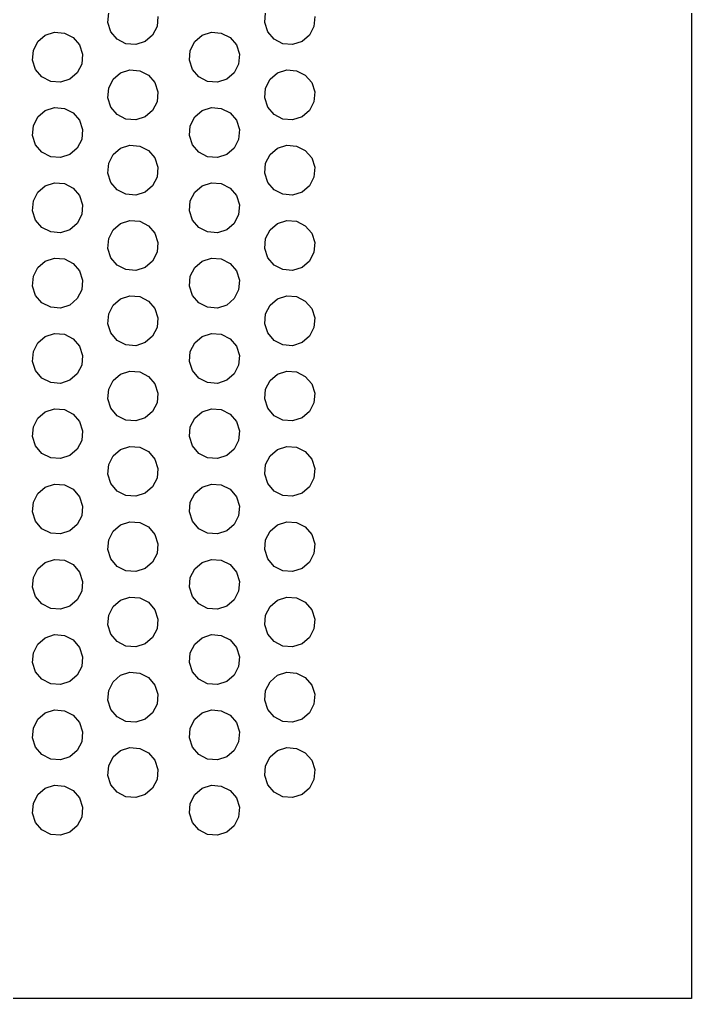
# Model space of a CAD drawing. Header units: metres. Extents: x 50 to 377, y 20 to 300.
# Drawn here: x 350.05 to 376.81, y 32.76 to 71.76 of the extents above; entities that cross this region are included whole.
import ezdxf

# ---------------------------------------------------------------- set-up
doc = ezdxf.new("R2010")
doc.units = ezdxf.units.M

msp = doc.modelspace()

# ---------------------------------------------------------------- linework, layer by layer
at = {"layer": 'Layer0'}
for p, q in [((376.807, 182.749, 0), (376.807, 32.763, 0)), ((353.564, 71.646, 0), (353.595, 72.035, 0)), ((355.55, 71.879, 0), (355.519, 71.49, 0)), ((359.814, 71.646, 0), (359.845, 72.035, 0)), ((361.8, 71.879, 0), (361.769, 71.49, 0)), ((353.684, 71.275, 0), (353.564, 71.646, 0)), ((355.519, 71.49, 0), (355.342, 71.143, 0)), ((359.934, 71.275, 0), (359.814, 71.646, 0)), ((361.769, 71.49, 0), (361.592, 71.143, 0)), ((350.772, 70.883, 0), (351.069, 71.136, 0)), ((351.069, 71.136, 0), (351.441, 71.256, 0)), ((351.441, 71.256, 0), (351.83, 71.225, 0)), ((351.83, 71.225, 0), (352.177, 71.047, 0)), ((352.177, 71.047, 0), (352.43, 70.75, 0)), ((353.937, 70.978, 0), (353.684, 71.275, 0)), ((355.342, 71.143, 0), (355.045, 70.89, 0)), ((357.022, 70.883, 0), (357.319, 71.136, 0)), ((357.319, 71.136, 0), (357.691, 71.256, 0)), ((357.691, 71.256, 0), (358.08, 71.225, 0)), ((358.08, 71.225, 0), (358.427, 71.047, 0)), ((358.427, 71.047, 0), (358.68, 70.75, 0)), ((360.187, 70.978, 0), (359.934, 71.275, 0)), ((361.592, 71.143, 0), (361.295, 70.89, 0)), ((350.595, 70.535, 0), (350.772, 70.883, 0)), ((352.43, 70.75, 0), (352.55, 70.379, 0)), ((354.284, 70.8, 0), (353.937, 70.978, 0)), ((354.673, 70.769, 0), (354.284, 70.8, 0)), ((355.045, 70.89, 0), (354.673, 70.769, 0)), ((356.845, 70.535, 0), (357.022, 70.883, 0)), ((358.68, 70.75, 0), (358.8, 70.379, 0)), ((360.534, 70.8, 0), (360.187, 70.978, 0)), ((360.923, 70.769, 0), (360.534, 70.8, 0)), ((361.295, 70.89, 0), (360.923, 70.769, 0)), ((350.564, 70.146, 0), (350.595, 70.535, 0)), ((352.55, 70.379, 0), (352.519, 69.99, 0)), ((356.814, 70.146, 0), (356.845, 70.535, 0)), ((358.8, 70.379, 0), (358.769, 69.99, 0)), ((350.684, 69.775, 0), (350.564, 70.146, 0)), ((352.519, 69.99, 0), (352.342, 69.643, 0)), ((356.934, 69.775, 0), (356.814, 70.146, 0)), ((358.769, 69.99, 0), (358.592, 69.643, 0)), ((350.937, 69.478, 0), (350.684, 69.775, 0)), ((351.284, 69.3, 0), (350.937, 69.478, 0)), ((352.342, 69.643, 0), (352.045, 69.39, 0)), ((353.772, 69.383, 0), (354.069, 69.636, 0)), ((354.069, 69.636, 0), (354.441, 69.756, 0)), ((354.441, 69.756, 0), (354.83, 69.725, 0)), ((354.83, 69.725, 0), (355.177, 69.547, 0)), ((355.177, 69.547, 0), (355.43, 69.25, 0)), ((357.187, 69.478, 0), (356.934, 69.775, 0)), ((357.534, 69.3, 0), (357.187, 69.478, 0)), ((358.592, 69.643, 0), (358.295, 69.39, 0)), ((360.022, 69.383, 0), (360.319, 69.636, 0)), ((360.319, 69.636, 0), (360.691, 69.756, 0)), ((360.691, 69.756, 0), (361.08, 69.725, 0)), ((361.08, 69.725, 0), (361.427, 69.547, 0)), ((361.427, 69.547, 0), (361.68, 69.25, 0)), ((351.673, 69.269, 0), (351.284, 69.3, 0)), ((352.045, 69.39, 0), (351.673, 69.269, 0)), ((353.564, 68.646, 0), (353.595, 69.035, 0)), ((353.595, 69.035, 0), (353.772, 69.383, 0)), ((355.43, 69.25, 0), (355.55, 68.879, 0)), ((357.923, 69.269, 0), (357.534, 69.3, 0)), ((358.295, 69.39, 0), (357.923, 69.269, 0)), ((359.814, 68.646, 0), (359.845, 69.035, 0)), ((359.845, 69.035, 0), (360.022, 69.383, 0)), ((361.68, 69.25, 0), (361.8, 68.879, 0)), ((353.684, 68.275, 0), (353.564, 68.646, 0)), ((355.55, 68.879, 0), (355.519, 68.49, 0)), ((359.934, 68.275, 0), (359.814, 68.646, 0)), ((361.8, 68.879, 0), (361.769, 68.49, 0)), ((351.069, 68.136, 0), (351.441, 68.256, 0)), ((351.441, 68.256, 0), (351.83, 68.225, 0)), ((353.937, 67.978, 0), (353.684, 68.275, 0)), ((355.519, 68.49, 0), (355.342, 68.143, 0)), ((357.319, 68.136, 0), (357.691, 68.256, 0)), ((357.691, 68.256, 0), (358.08, 68.225, 0)), ((360.187, 67.978, 0), (359.934, 68.275, 0)), ((361.769, 68.49, 0), (361.592, 68.143, 0)), ((350.595, 67.535, 0), (350.772, 67.883, 0)), ((350.772, 67.883, 0), (351.069, 68.136, 0)), ((351.83, 68.225, 0), (352.177, 68.047, 0)), ((352.177, 68.047, 0), (352.43, 67.75, 0)), ((354.284, 67.8, 0), (353.937, 67.978, 0)), ((355.045, 67.89, 0), (354.673, 67.769, 0)), ((355.342, 68.143, 0), (355.045, 67.89, 0)), ((356.845, 67.535, 0), (357.022, 67.883, 0)), ((357.022, 67.883, 0), (357.319, 68.136, 0)), ((358.08, 68.225, 0), (358.427, 68.047, 0)), ((358.427, 68.047, 0), (358.68, 67.75, 0)), ((360.534, 67.8, 0), (360.187, 67.978, 0)), ((361.295, 67.89, 0), (360.923, 67.769, 0)), ((361.592, 68.143, 0), (361.295, 67.89, 0)), ((350.564, 67.146, 0), (350.595, 67.535, 0)), ((352.43, 67.75, 0), (352.55, 67.379, 0)), ((354.673, 67.769, 0), (354.284, 67.8, 0)), ((356.814, 67.146, 0), (356.845, 67.535, 0)), ((358.68, 67.75, 0), (358.8, 67.379, 0)), ((360.923, 67.769, 0), (360.534, 67.8, 0)), ((350.684, 66.775, 0), (350.564, 67.146, 0)), ((352.55, 67.379, 0), (352.519, 66.99, 0)), ((356.934, 66.775, 0), (356.814, 67.146, 0)), ((358.8, 67.379, 0), (358.769, 66.99, 0)), ((350.937, 66.478, 0), (350.684, 66.775, 0)), ((352.519, 66.99, 0), (352.342, 66.643, 0)), ((354.069, 66.636, 0), (354.441, 66.756, 0)), ((354.441, 66.756, 0), (354.83, 66.725, 0)), ((354.83, 66.725, 0), (355.177, 66.547, 0)), ((357.187, 66.478, 0), (356.934, 66.775, 0)), ((358.769, 66.99, 0), (358.592, 66.643, 0)), ((360.319, 66.636, 0), (360.691, 66.756, 0)), ((360.691, 66.756, 0), (361.08, 66.725, 0)), ((361.08, 66.725, 0), (361.427, 66.547, 0)), ((351.284, 66.3, 0), (350.937, 66.478, 0)), ((351.673, 66.269, 0), (351.284, 66.3, 0)), ((352.045, 66.39, 0), (351.673, 66.269, 0)), ((352.342, 66.643, 0), (352.045, 66.39, 0)), ((353.595, 66.035, 0), (353.772, 66.383, 0)), ((353.772, 66.383, 0), (354.069, 66.636, 0)), ((355.177, 66.547, 0), (355.43, 66.25, 0)), ((357.534, 66.3, 0), (357.187, 66.478, 0)), ((357.923, 66.269, 0), (357.534, 66.3, 0)), ((358.295, 66.39, 0), (357.923, 66.269, 0)), ((358.592, 66.643, 0), (358.295, 66.39, 0)), ((359.845, 66.035, 0), (360.022, 66.383, 0)), ((360.022, 66.383, 0), (360.319, 66.636, 0)), ((361.427, 66.547, 0), (361.68, 66.25, 0)), ((353.564, 65.646, 0), (353.595, 66.035, 0)), ((355.43, 66.25, 0), (355.55, 65.879, 0)), ((359.814, 65.646, 0), (359.845, 66.035, 0)), ((361.68, 66.25, 0), (361.8, 65.879, 0)), ((353.684, 65.275, 0), (353.564, 65.646, 0)), ((355.55, 65.879, 0), (355.519, 65.49, 0)), ((359.934, 65.275, 0), (359.814, 65.646, 0)), ((361.8, 65.879, 0), (361.769, 65.49, 0)), ((350.772, 64.883, 0), (351.069, 65.136, 0)), ((351.069, 65.136, 0), (351.441, 65.256, 0)), ((351.441, 65.256, 0), (351.83, 65.225, 0)), ((351.83, 65.225, 0), (352.177, 65.047, 0)), ((353.937, 64.978, 0), (353.684, 65.275, 0)), ((355.342, 65.143, 0), (355.045, 64.89, 0)), ((355.519, 65.49, 0), (355.342, 65.143, 0)), ((357.022, 64.883, 0), (357.319, 65.136, 0)), ((357.319, 65.136, 0), (357.691, 65.256, 0)), ((357.691, 65.256, 0), (358.08, 65.225, 0)), ((358.08, 65.225, 0), (358.427, 65.047, 0)), ((360.187, 64.978, 0), (359.934, 65.275, 0)), ((361.592, 65.143, 0), (361.295, 64.89, 0)), ((361.769, 65.49, 0), (361.592, 65.143, 0)), ((350.595, 64.535, 0), (350.772, 64.883, 0)), ((352.177, 65.047, 0), (352.43, 64.75, 0)), ((352.43, 64.75, 0), (352.55, 64.379, 0)), ((354.284, 64.8, 0), (353.937, 64.978, 0)), ((354.673, 64.769, 0), (354.284, 64.8, 0)), ((355.045, 64.89, 0), (354.673, 64.769, 0)), ((356.845, 64.535, 0), (357.022, 64.883, 0)), ((358.427, 65.047, 0), (358.68, 64.75, 0)), ((358.68, 64.75, 0), (358.8, 64.379, 0)), ((360.534, 64.8, 0), (360.187, 64.978, 0)), ((360.923, 64.769, 0), (360.534, 64.8, 0)), ((361.295, 64.89, 0), (360.923, 64.769, 0)), ((350.564, 64.146, 0), (350.595, 64.535, 0)), ((352.55, 64.379, 0), (352.519, 63.99, 0)), ((356.814, 64.146, 0), (356.845, 64.535, 0)), ((358.8, 64.379, 0), (358.769, 63.99, 0)), ((350.684, 63.775, 0), (350.564, 64.146, 0)), ((352.519, 63.99, 0), (352.342, 63.643, 0)), ((356.934, 63.775, 0), (356.814, 64.146, 0)), ((358.769, 63.99, 0), (358.592, 63.643, 0)), ((350.937, 63.478, 0), (350.684, 63.775, 0)), ((352.342, 63.643, 0), (352.045, 63.39, 0)), ((353.772, 63.383, 0), (354.069, 63.636, 0)), ((354.069, 63.636, 0), (354.441, 63.756, 0)), ((354.441, 63.756, 0), (354.83, 63.725, 0)), ((354.83, 63.725, 0), (355.177, 63.547, 0)), ((357.187, 63.478, 0), (356.934, 63.775, 0)), ((358.592, 63.643, 0), (358.295, 63.39, 0)), ((360.022, 63.383, 0), (360.319, 63.636, 0)), ((360.319, 63.636, 0), (360.691, 63.756, 0)), ((360.691, 63.756, 0), (361.08, 63.725, 0)), ((361.08, 63.725, 0), (361.427, 63.547, 0)), ((351.284, 63.3, 0), (350.937, 63.478, 0)), ((351.673, 63.269, 0), (351.284, 63.3, 0)), ((352.045, 63.39, 0), (351.673, 63.269, 0)), ((353.595, 63.035, 0), (353.772, 63.383, 0)), ((355.177, 63.547, 0), (355.43, 63.25, 0)), ((355.43, 63.25, 0), (355.55, 62.879, 0)), ((357.534, 63.3, 0), (357.187, 63.478, 0)), ((357.923, 63.269, 0), (357.534, 63.3, 0)), ((358.295, 63.39, 0), (357.923, 63.269, 0)), ((359.845, 63.035, 0), (360.022, 63.383, 0)), ((361.427, 63.547, 0), (361.68, 63.25, 0)), ((361.68, 63.25, 0), (361.8, 62.879, 0)), ((353.564, 62.646, 0), (353.595, 63.035, 0)), ((355.55, 62.879, 0), (355.519, 62.49, 0)), ((359.814, 62.646, 0), (359.845, 63.035, 0)), ((361.8, 62.879, 0), (361.769, 62.49, 0)), ((353.684, 62.275, 0), (353.564, 62.646, 0)), ((355.519, 62.49, 0), (355.342, 62.143, 0)), ((359.934, 62.275, 0), (359.814, 62.646, 0)), ((361.769, 62.49, 0), (361.592, 62.143, 0)), ((350.772, 61.883, 0), (351.069, 62.136, 0)), ((351.069, 62.136, 0), (351.441, 62.256, 0)), ((351.441, 62.256, 0), (351.83, 62.225, 0)), ((351.83, 62.225, 0), (352.177, 62.047, 0)), ((352.177, 62.047, 0), (352.43, 61.75, 0)), ((353.937, 61.978, 0), (353.684, 62.275, 0)), ((355.342, 62.143, 0), (355.045, 61.89, 0)), ((357.022, 61.883, 0), (357.319, 62.136, 0)), ((357.319, 62.136, 0), (357.691, 62.256, 0)), ((357.691, 62.256, 0), (358.08, 62.225, 0)), ((358.08, 62.225, 0), (358.427, 62.047, 0)), ((358.427, 62.047, 0), (358.68, 61.75, 0)), ((360.187, 61.978, 0), (359.934, 62.275, 0)), ((361.592, 62.143, 0), (361.295, 61.89, 0)), ((350.595, 61.535, 0), (350.772, 61.883, 0)), ((352.43, 61.75, 0), (352.55, 61.379, 0)), ((354.284, 61.8, 0), (353.937, 61.978, 0)), ((354.673, 61.769, 0), (354.284, 61.8, 0)), ((355.045, 61.89, 0), (354.673, 61.769, 0)), ((356.845, 61.535, 0), (357.022, 61.883, 0)), ((358.68, 61.75, 0), (358.8, 61.379, 0)), ((360.534, 61.8, 0), (360.187, 61.978, 0)), ((360.923, 61.769, 0), (360.534, 61.8, 0)), ((361.295, 61.89, 0), (360.923, 61.769, 0)), ((350.564, 61.146, 0), (350.595, 61.535, 0)), ((352.55, 61.379, 0), (352.519, 60.99, 0)), ((356.814, 61.146, 0), (356.845, 61.535, 0)), ((358.8, 61.379, 0), (358.769, 60.99, 0)), ((350.684, 60.775, 0), (350.564, 61.146, 0)), ((352.519, 60.99, 0), (352.342, 60.643, 0)), ((356.934, 60.775, 0), (356.814, 61.146, 0)), ((358.769, 60.99, 0), (358.592, 60.643, 0)), ((350.937, 60.478, 0), (350.684, 60.775, 0)), ((351.284, 60.3, 0), (350.937, 60.478, 0)), ((352.342, 60.643, 0), (352.045, 60.39, 0)), ((353.772, 60.383, 0), (354.069, 60.636, 0)), ((354.069, 60.636, 0), (354.441, 60.756, 0)), ((354.441, 60.756, 0), (354.83, 60.725, 0)), ((354.83, 60.725, 0), (355.177, 60.547, 0)), ((355.177, 60.547, 0), (355.43, 60.25, 0)), ((357.187, 60.478, 0), (356.934, 60.775, 0)), ((357.534, 60.3, 0), (357.187, 60.478, 0)), ((358.592, 60.643, 0), (358.295, 60.39, 0)), ((360.022, 60.383, 0), (360.319, 60.636, 0)), ((360.319, 60.636, 0), (360.691, 60.756, 0)), ((360.691, 60.756, 0), (361.08, 60.725, 0)), ((361.08, 60.725, 0), (361.427, 60.547, 0)), ((361.427, 60.547, 0), (361.68, 60.25, 0)), ((351.673, 60.269, 0), (351.284, 60.3, 0)), ((352.045, 60.39, 0), (351.673, 60.269, 0)), ((353.595, 60.035, 0), (353.772, 60.383, 0)), ((355.43, 60.25, 0), (355.55, 59.879, 0)), ((357.923, 60.269, 0), (357.534, 60.3, 0)), ((358.295, 60.39, 0), (357.923, 60.269, 0)), ((359.845, 60.035, 0), (360.022, 60.383, 0)), ((361.68, 60.25, 0), (361.8, 59.879, 0)), ((353.564, 59.646, 0), (353.595, 60.035, 0)), ((355.55, 59.879, 0), (355.519, 59.49, 0)), ((359.814, 59.646, 0), (359.845, 60.035, 0)), ((361.8, 59.879, 0), (361.769, 59.49, 0)), ((353.684, 59.275, 0), (353.564, 59.646, 0)), ((355.519, 59.49, 0), (355.342, 59.143, 0)), ((359.934, 59.275, 0), (359.814, 59.646, 0)), ((361.769, 59.49, 0), (361.592, 59.143, 0)), ((350.772, 58.883, 0), (351.069, 59.136, 0)), ((351.069, 59.136, 0), (351.441, 59.256, 0)), ((351.441, 59.256, 0), (351.83, 59.225, 0)), ((351.83, 59.225, 0), (352.177, 59.047, 0)), ((352.177, 59.047, 0), (352.43, 58.75, 0)), ((353.937, 58.978, 0), (353.684, 59.275, 0)), ((354.284, 58.8, 0), (353.937, 58.978, 0)), ((355.342, 59.143, 0), (355.045, 58.89, 0)), ((357.022, 58.883, 0), (357.319, 59.136, 0)), ((357.319, 59.136, 0), (357.691, 59.256, 0)), ((357.691, 59.256, 0), (358.08, 59.225, 0)), ((358.08, 59.225, 0), (358.427, 59.047, 0)), ((358.427, 59.047, 0), (358.68, 58.75, 0)), ((360.187, 58.978, 0), (359.934, 59.275, 0)), ((360.534, 58.8, 0), (360.187, 58.978, 0)), ((361.592, 59.143, 0), (361.295, 58.89, 0)), ((350.564, 58.146, 0), (350.595, 58.535, 0)), ((350.595, 58.535, 0), (350.772, 58.883, 0)), ((352.43, 58.75, 0), (352.55, 58.379, 0)), ((354.673, 58.769, 0), (354.284, 58.8, 0)), ((355.045, 58.89, 0), (354.673, 58.769, 0)), ((356.814, 58.146, 0), (356.845, 58.535, 0)), ((356.845, 58.535, 0), (357.022, 58.883, 0)), ((358.68, 58.75, 0), (358.8, 58.379, 0)), ((360.923, 58.769, 0), (360.534, 58.8, 0)), ((361.295, 58.89, 0), (360.923, 58.769, 0)), ((350.684, 57.775, 0), (350.564, 58.146, 0)), ((352.55, 58.379, 0), (352.519, 57.99, 0)), ((356.934, 57.775, 0), (356.814, 58.146, 0)), ((358.8, 58.379, 0), (358.769, 57.99, 0)), ((350.937, 57.478, 0), (350.684, 57.775, 0)), ((352.519, 57.99, 0), (352.342, 57.643, 0)), ((354.069, 57.636, 0), (354.441, 57.756, 0)), ((354.441, 57.756, 0), (354.83, 57.725, 0)), ((354.83, 57.725, 0), (355.177, 57.547, 0)), ((357.187, 57.478, 0), (356.934, 57.775, 0)), ((358.769, 57.99, 0), (358.592, 57.643, 0)), ((360.319, 57.636, 0), (360.691, 57.756, 0)), ((360.691, 57.756, 0), (361.08, 57.725, 0)), ((361.08, 57.725, 0), (361.427, 57.547, 0)), ((351.284, 57.3, 0), (350.937, 57.478, 0)), ((352.045, 57.39, 0), (351.673, 57.269, 0)), ((352.342, 57.643, 0), (352.045, 57.39, 0)), ((353.595, 57.035, 0), (353.772, 57.383, 0)), ((353.772, 57.383, 0), (354.069, 57.636, 0)), ((355.177, 57.547, 0), (355.43, 57.25, 0)), ((357.534, 57.3, 0), (357.187, 57.478, 0)), ((358.295, 57.39, 0), (357.923, 57.269, 0)), ((358.592, 57.643, 0), (358.295, 57.39, 0)), ((359.845, 57.035, 0), (360.022, 57.383, 0)), ((360.022, 57.383, 0), (360.319, 57.636, 0)), ((361.427, 57.547, 0), (361.68, 57.25, 0)), ((351.673, 57.269, 0), (351.284, 57.3, 0)), ((353.564, 56.646, 0), (353.595, 57.035, 0)), ((355.43, 57.25, 0), (355.55, 56.879, 0)), ((357.923, 57.269, 0), (357.534, 57.3, 0)), ((359.814, 56.646, 0), (359.845, 57.035, 0)), ((361.68, 57.25, 0), (361.8, 56.879, 0)), ((353.684, 56.275, 0), (353.564, 56.646, 0)), ((355.55, 56.879, 0), (355.519, 56.49, 0)), ((359.934, 56.275, 0), (359.814, 56.646, 0)), ((361.8, 56.879, 0), (361.769, 56.49, 0)), ((351.069, 56.136, 0), (351.441, 56.256, 0)), ((351.441, 56.256, 0), (351.83, 56.225, 0)), ((351.83, 56.225, 0), (352.177, 56.047, 0)), ((353.937, 55.978, 0), (353.684, 56.275, 0)), ((355.519, 56.49, 0), (355.342, 56.143, 0)), ((357.319, 56.136, 0), (357.691, 56.256, 0)), ((357.691, 56.256, 0), (358.08, 56.225, 0)), ((358.08, 56.225, 0), (358.427, 56.047, 0)), ((360.187, 55.978, 0), (359.934, 56.275, 0)), ((361.769, 56.49, 0), (361.592, 56.143, 0)), ((350.595, 55.535, 0), (350.772, 55.883, 0)), ((350.772, 55.883, 0), (351.069, 56.136, 0)), ((352.177, 56.047, 0), (352.43, 55.75, 0)), ((354.284, 55.8, 0), (353.937, 55.978, 0)), ((354.673, 55.769, 0), (354.284, 55.8, 0)), ((355.045, 55.89, 0), (354.673, 55.769, 0)), ((355.342, 56.143, 0), (355.045, 55.89, 0)), ((356.845, 55.535, 0), (357.022, 55.883, 0)), ((357.022, 55.883, 0), (357.319, 56.136, 0)), ((358.427, 56.047, 0), (358.68, 55.75, 0)), ((360.534, 55.8, 0), (360.187, 55.978, 0)), ((360.923, 55.769, 0), (360.534, 55.8, 0)), ((361.295, 55.89, 0), (360.923, 55.769, 0)), ((361.592, 56.143, 0), (361.295, 55.89, 0)), ((350.564, 55.146, 0), (350.595, 55.535, 0)), ((352.43, 55.75, 0), (352.55, 55.379, 0)), ((356.814, 55.146, 0), (356.845, 55.535, 0)), ((358.68, 55.75, 0), (358.8, 55.379, 0)), ((350.684, 54.775, 0), (350.564, 55.146, 0)), ((352.519, 54.99, 0), (352.342, 54.643, 0)), ((352.55, 55.379, 0), (352.519, 54.99, 0)), ((356.934, 54.775, 0), (356.814, 55.146, 0)), ((358.769, 54.99, 0), (358.592, 54.643, 0)), ((358.8, 55.379, 0), (358.769, 54.99, 0)), ((350.937, 54.478, 0), (350.684, 54.775, 0)), ((352.342, 54.643, 0), (352.045, 54.39, 0)), ((353.772, 54.383, 0), (354.069, 54.636, 0)), ((354.069, 54.636, 0), (354.441, 54.756, 0)), ((354.441, 54.756, 0), (354.83, 54.725, 0)), ((354.83, 54.725, 0), (355.177, 54.547, 0)), ((357.187, 54.478, 0), (356.934, 54.775, 0)), ((358.592, 54.643, 0), (358.295, 54.39, 0)), ((360.022, 54.383, 0), (360.319, 54.636, 0)), ((360.319, 54.636, 0), (360.691, 54.756, 0)), ((360.691, 54.756, 0), (361.08, 54.725, 0)), ((361.08, 54.725, 0), (361.427, 54.547, 0)), ((351.284, 54.3, 0), (350.937, 54.478, 0)), ((351.673, 54.269, 0), (351.284, 54.3, 0)), ((352.045, 54.39, 0), (351.673, 54.269, 0)), ((353.595, 54.035, 0), (353.772, 54.383, 0)), ((355.177, 54.547, 0), (355.43, 54.25, 0)), ((355.43, 54.25, 0), (355.55, 53.879, 0)), ((357.534, 54.3, 0), (357.187, 54.478, 0)), ((357.923, 54.269, 0), (357.534, 54.3, 0)), ((358.295, 54.39, 0), (357.923, 54.269, 0)), ((359.845, 54.035, 0), (360.022, 54.383, 0)), ((361.427, 54.547, 0), (361.68, 54.25, 0)), ((361.68, 54.25, 0), (361.8, 53.879, 0)), ((353.564, 53.646, 0), (353.595, 54.035, 0)), ((355.55, 53.879, 0), (355.519, 53.49, 0)), ((359.814, 53.646, 0), (359.845, 54.035, 0)), ((361.8, 53.879, 0), (361.769, 53.49, 0)), ((353.684, 53.275, 0), (353.564, 53.646, 0)), ((355.519, 53.49, 0), (355.342, 53.143, 0)), ((359.934, 53.275, 0), (359.814, 53.646, 0)), ((361.769, 53.49, 0), (361.592, 53.143, 0)), ((350.772, 52.883, 0), (351.069, 53.136, 0)), ((351.069, 53.136, 0), (351.441, 53.256, 0)), ((351.441, 53.256, 0), (351.83, 53.225, 0)), ((351.83, 53.225, 0), (352.177, 53.047, 0)), ((352.177, 53.047, 0), (352.43, 52.75, 0)), ((353.937, 52.978, 0), (353.684, 53.275, 0)), ((355.342, 53.143, 0), (355.045, 52.89, 0)), ((357.022, 52.883, 0), (357.319, 53.136, 0)), ((357.319, 53.136, 0), (357.691, 53.256, 0)), ((357.691, 53.256, 0), (358.08, 53.225, 0)), ((358.08, 53.225, 0), (358.427, 53.047, 0)), ((358.427, 53.047, 0), (358.68, 52.75, 0)), ((360.187, 52.978, 0), (359.934, 53.275, 0)), ((361.592, 53.143, 0), (361.295, 52.89, 0)), ((350.595, 52.535, 0), (350.772, 52.883, 0)), ((352.43, 52.75, 0), (352.55, 52.379, 0)), ((354.284, 52.8, 0), (353.937, 52.978, 0)), ((354.673, 52.769, 0), (354.284, 52.8, 0)), ((355.045, 52.89, 0), (354.673, 52.769, 0)), ((356.845, 52.535, 0), (357.022, 52.883, 0)), ((358.68, 52.75, 0), (358.8, 52.379, 0)), ((360.534, 52.8, 0), (360.187, 52.978, 0)), ((360.923, 52.769, 0), (360.534, 52.8, 0)), ((361.295, 52.89, 0), (360.923, 52.769, 0)), ((350.564, 52.146, 0), (350.595, 52.535, 0)), ((352.55, 52.379, 0), (352.519, 51.99, 0)), ((356.814, 52.146, 0), (356.845, 52.535, 0)), ((358.8, 52.379, 0), (358.769, 51.99, 0)), ((350.684, 51.775, 0), (350.564, 52.146, 0)), ((352.519, 51.99, 0), (352.342, 51.643, 0)), ((356.934, 51.775, 0), (356.814, 52.146, 0)), ((358.769, 51.99, 0), (358.592, 51.643, 0)), ((350.937, 51.478, 0), (350.684, 51.775, 0)), ((352.342, 51.643, 0), (352.045, 51.39, 0)), ((353.772, 51.383, 0), (354.069, 51.636, 0)), ((354.069, 51.636, 0), (354.441, 51.756, 0)), ((354.441, 51.756, 0), (354.83, 51.725, 0)), ((354.83, 51.725, 0), (355.177, 51.547, 0)), ((355.177, 51.547, 0), (355.43, 51.25, 0)), ((357.187, 51.478, 0), (356.934, 51.775, 0)), ((358.592, 51.643, 0), (358.295, 51.39, 0)), ((360.022, 51.383, 0), (360.319, 51.636, 0)), ((360.319, 51.636, 0), (360.691, 51.756, 0)), ((360.691, 51.756, 0), (361.08, 51.725, 0)), ((361.08, 51.725, 0), (361.427, 51.547, 0)), ((361.427, 51.547, 0), (361.68, 51.25, 0)), ((351.284, 51.3, 0), (350.937, 51.478, 0)), ((351.673, 51.269, 0), (351.284, 51.3, 0)), ((352.045, 51.39, 0), (351.673, 51.269, 0)), ((353.595, 51.035, 0), (353.772, 51.383, 0)), ((355.43, 51.25, 0), (355.55, 50.879, 0)), ((357.534, 51.3, 0), (357.187, 51.478, 0)), ((357.923, 51.269, 0), (357.534, 51.3, 0)), ((358.295, 51.39, 0), (357.923, 51.269, 0)), ((359.845, 51.035, 0), (360.022, 51.383, 0)), ((361.68, 51.25, 0), (361.8, 50.879, 0)), ((353.564, 50.646, 0), (353.595, 51.035, 0)), ((355.55, 50.879, 0), (355.519, 50.49, 0)), ((359.814, 50.646, 0), (359.845, 51.035, 0)), ((361.8, 50.879, 0), (361.769, 50.49, 0)), ((353.684, 50.275, 0), (353.564, 50.646, 0)), ((355.519, 50.49, 0), (355.342, 50.143, 0)), ((359.934, 50.275, 0), (359.814, 50.646, 0)), ((361.769, 50.49, 0), (361.592, 50.143, 0)), ((350.772, 49.883, 0), (351.069, 50.136, 0)), ((351.069, 50.136, 0), (351.441, 50.256, 0)), ((351.441, 50.256, 0), (351.83, 50.225, 0)), ((351.83, 50.225, 0), (352.177, 50.047, 0)), ((352.177, 50.047, 0), (352.43, 49.75, 0)), ((353.937, 49.978, 0), (353.684, 50.275, 0)), ((354.284, 49.8, 0), (353.937, 49.978, 0)), ((355.342, 50.143, 0), (355.045, 49.89, 0)), ((357.022, 49.883, 0), (357.319, 50.136, 0)), ((357.319, 50.136, 0), (357.691, 50.256, 0)), ((357.691, 50.256, 0), (358.08, 50.225, 0)), ((358.08, 50.225, 0), (358.427, 50.047, 0)), ((358.427, 50.047, 0), (358.68, 49.75, 0)), ((360.187, 49.978, 0), (359.934, 50.275, 0)), ((360.534, 49.8, 0), (360.187, 49.978, 0)), ((361.592, 50.143, 0), (361.295, 49.89, 0)), ((350.564, 49.146, 0), (350.595, 49.535, 0)), ((350.595, 49.535, 0), (350.772, 49.883, 0)), ((352.43, 49.75, 0), (352.55, 49.379, 0)), ((354.673, 49.769, 0), (354.284, 49.8, 0)), ((355.045, 49.89, 0), (354.673, 49.769, 0)), ((356.814, 49.146, 0), (356.845, 49.535, 0)), ((356.845, 49.535, 0), (357.022, 49.883, 0)), ((358.68, 49.75, 0), (358.8, 49.379, 0)), ((360.923, 49.769, 0), (360.534, 49.8, 0)), ((361.295, 49.89, 0), (360.923, 49.769, 0)), ((350.684, 48.775, 0), (350.564, 49.146, 0)), ((352.55, 49.379, 0), (352.519, 48.99, 0)), ((356.934, 48.775, 0), (356.814, 49.146, 0)), ((358.8, 49.379, 0), (358.769, 48.99, 0)), ((350.937, 48.478, 0), (350.684, 48.775, 0)), ((352.519, 48.99, 0), (352.342, 48.643, 0)), ((354.069, 48.636, 0), (354.441, 48.756, 0)), ((354.441, 48.756, 0), (354.83, 48.725, 0)), ((357.187, 48.478, 0), (356.934, 48.775, 0)), ((358.769, 48.99, 0), (358.592, 48.643, 0)), ((360.319, 48.636, 0), (360.691, 48.756, 0)), ((360.691, 48.756, 0), (361.08, 48.725, 0)), ((351.284, 48.3, 0), (350.937, 48.478, 0)), ((352.045, 48.39, 0), (351.673, 48.269, 0)), ((352.342, 48.643, 0), (352.045, 48.39, 0)), ((353.595, 48.035, 0), (353.772, 48.383, 0)), ((353.772, 48.383, 0), (354.069, 48.636, 0)), ((354.83, 48.725, 0), (355.177, 48.547, 0)), ((355.177, 48.547, 0), (355.43, 48.25, 0)), ((357.534, 48.3, 0), (357.187, 48.478, 0)), ((358.295, 48.39, 0), (357.923, 48.269, 0)), ((358.592, 48.643, 0), (358.295, 48.39, 0)), ((359.845, 48.035, 0), (360.022, 48.383, 0)), ((360.022, 48.383, 0), (360.319, 48.636, 0)), ((361.08, 48.725, 0), (361.427, 48.547, 0)), ((361.427, 48.547, 0), (361.68, 48.25, 0)), ((351.673, 48.269, 0), (351.284, 48.3, 0)), ((353.564, 47.646, 0), (353.595, 48.035, 0)), ((355.43, 48.25, 0), (355.55, 47.879, 0)), ((357.923, 48.269, 0), (357.534, 48.3, 0)), ((359.814, 47.646, 0), (359.845, 48.035, 0)), ((361.68, 48.25, 0), (361.8, 47.879, 0)), ((353.684, 47.275, 0), (353.564, 47.646, 0)), ((355.55, 47.879, 0), (355.519, 47.49, 0)), ((359.934, 47.275, 0), (359.814, 47.646, 0)), ((361.8, 47.879, 0), (361.769, 47.49, 0)), ((351.069, 47.136, 0), (351.441, 47.256, 0)), ((351.441, 47.256, 0), (351.83, 47.225, 0)), ((351.83, 47.225, 0), (352.177, 47.047, 0)), ((353.937, 46.978, 0), (353.684, 47.275, 0)), ((355.519, 47.49, 0), (355.342, 47.143, 0)), ((357.319, 47.136, 0), (357.691, 47.256, 0)), ((357.691, 47.256, 0), (358.08, 47.225, 0)), ((358.08, 47.225, 0), (358.427, 47.047, 0)), ((360.187, 46.978, 0), (359.934, 47.275, 0)), ((361.769, 47.49, 0), (361.592, 47.143, 0)), ((350.595, 46.535, 0), (350.772, 46.883, 0)), ((350.772, 46.883, 0), (351.069, 47.136, 0)), ((352.177, 47.047, 0), (352.43, 46.75, 0)), ((354.284, 46.8, 0), (353.937, 46.978, 0)), ((354.673, 46.769, 0), (354.284, 46.8, 0)), ((355.045, 46.89, 0), (354.673, 46.769, 0)), ((355.342, 47.143, 0), (355.045, 46.89, 0)), ((356.845, 46.535, 0), (357.022, 46.883, 0)), ((357.022, 46.883, 0), (357.319, 47.136, 0)), ((358.427, 47.047, 0), (358.68, 46.75, 0)), ((360.534, 46.8, 0), (360.187, 46.978, 0)), ((360.923, 46.769, 0), (360.534, 46.8, 0)), ((361.295, 46.89, 0), (360.923, 46.769, 0)), ((361.592, 47.143, 0), (361.295, 46.89, 0)), ((350.564, 46.146, 0), (350.595, 46.535, 0)), ((352.43, 46.75, 0), (352.55, 46.379, 0)), ((356.814, 46.146, 0), (356.845, 46.535, 0)), ((358.68, 46.75, 0), (358.8, 46.379, 0)), ((350.684, 45.775, 0), (350.564, 46.146, 0)), ((352.55, 46.379, 0), (352.519, 45.99, 0)), ((356.934, 45.775, 0), (356.814, 46.146, 0)), ((358.8, 46.379, 0), (358.769, 45.99, 0)), ((350.937, 45.478, 0), (350.684, 45.775, 0)), ((352.342, 45.643, 0), (352.045, 45.39, 0)), ((352.519, 45.99, 0), (352.342, 45.643, 0)), ((353.772, 45.383, 0), (354.069, 45.636, 0)), ((354.069, 45.636, 0), (354.441, 45.756, 0)), ((354.441, 45.756, 0), (354.83, 45.725, 0)), ((354.83, 45.725, 0), (355.177, 45.547, 0)), ((357.187, 45.478, 0), (356.934, 45.775, 0)), ((358.592, 45.643, 0), (358.295, 45.39, 0)), ((358.769, 45.99, 0), (358.592, 45.643, 0)), ((360.022, 45.383, 0), (360.319, 45.636, 0)), ((360.319, 45.636, 0), (360.691, 45.756, 0)), ((360.691, 45.756, 0), (361.08, 45.725, 0)), ((361.08, 45.725, 0), (361.427, 45.547, 0)), ((351.284, 45.3, 0), (350.937, 45.478, 0)), ((351.673, 45.269, 0), (351.284, 45.3, 0)), ((352.045, 45.39, 0), (351.673, 45.269, 0)), ((353.595, 45.035, 0), (353.772, 45.383, 0)), ((355.177, 45.547, 0), (355.43, 45.25, 0)), ((355.43, 45.25, 0), (355.55, 44.879, 0)), ((357.534, 45.3, 0), (357.187, 45.478, 0)), ((357.923, 45.269, 0), (357.534, 45.3, 0)), ((358.295, 45.39, 0), (357.923, 45.269, 0)), ((359.845, 45.035, 0), (360.022, 45.383, 0)), ((361.427, 45.547, 0), (361.68, 45.25, 0)), ((361.68, 45.25, 0), (361.8, 44.879, 0)), ((353.564, 44.646, 0), (353.595, 45.035, 0)), ((355.55, 44.879, 0), (355.519, 44.49, 0)), ((359.814, 44.646, 0), (359.845, 45.035, 0)), ((361.8, 44.879, 0), (361.769, 44.49, 0)), ((353.684, 44.275, 0), (353.564, 44.646, 0)), ((355.519, 44.49, 0), (355.342, 44.143, 0)), ((359.934, 44.275, 0), (359.814, 44.646, 0)), ((361.769, 44.49, 0), (361.592, 44.143, 0)), ((350.772, 43.883, 0), (351.069, 44.136, 0)), ((351.069, 44.136, 0), (351.441, 44.256, 0)), ((351.441, 44.256, 0), (351.83, 44.225, 0)), ((351.83, 44.225, 0), (352.177, 44.047, 0)), ((353.937, 43.978, 0), (353.684, 44.275, 0)), ((355.342, 44.143, 0), (355.045, 43.89, 0)), ((357.022, 43.883, 0), (357.319, 44.136, 0)), ((357.319, 44.136, 0), (357.691, 44.256, 0)), ((357.691, 44.256, 0), (358.08, 44.225, 0)), ((358.08, 44.225, 0), (358.427, 44.047, 0)), ((360.187, 43.978, 0), (359.934, 44.275, 0)), ((361.592, 44.143, 0), (361.295, 43.89, 0)), ((350.595, 43.535, 0), (350.772, 43.883, 0)), ((352.177, 44.047, 0), (352.43, 43.75, 0)), ((352.43, 43.75, 0), (352.55, 43.379, 0)), ((354.284, 43.8, 0), (353.937, 43.978, 0)), ((354.673, 43.769, 0), (354.284, 43.8, 0)), ((355.045, 43.89, 0), (354.673, 43.769, 0)), ((356.845, 43.535, 0), (357.022, 43.883, 0)), ((358.427, 44.047, 0), (358.68, 43.75, 0)), ((358.68, 43.75, 0), (358.8, 43.379, 0)), ((360.534, 43.8, 0), (360.187, 43.978, 0)), ((360.923, 43.769, 0), (360.534, 43.8, 0)), ((361.295, 43.89, 0), (360.923, 43.769, 0)), ((350.564, 43.146, 0), (350.595, 43.535, 0)), ((352.55, 43.379, 0), (352.519, 42.99, 0)), ((356.814, 43.146, 0), (356.845, 43.535, 0)), ((358.8, 43.379, 0), (358.769, 42.99, 0)), ((350.684, 42.775, 0), (350.564, 43.146, 0)), ((352.519, 42.99, 0), (352.342, 42.643, 0)), ((356.934, 42.775, 0), (356.814, 43.146, 0)), ((358.769, 42.99, 0), (358.592, 42.643, 0)), ((350.937, 42.478, 0), (350.684, 42.775, 0)), ((352.342, 42.643, 0), (352.045, 42.39, 0)), ((353.772, 42.383, 0), (354.069, 42.636, 0)), ((354.069, 42.636, 0), (354.441, 42.756, 0)), ((354.441, 42.756, 0), (354.83, 42.725, 0)), ((354.83, 42.725, 0), (355.177, 42.547, 0)), ((355.177, 42.547, 0), (355.43, 42.25, 0)), ((357.187, 42.478, 0), (356.934, 42.775, 0)), ((358.592, 42.643, 0), (358.295, 42.39, 0)), ((360.022, 42.383, 0), (360.319, 42.636, 0)), ((360.319, 42.636, 0), (360.691, 42.756, 0)), ((360.691, 42.756, 0), (361.08, 42.725, 0)), ((361.08, 42.725, 0), (361.427, 42.547, 0)), ((361.427, 42.547, 0), (361.68, 42.25, 0)), ((351.284, 42.3, 0), (350.937, 42.478, 0)), ((351.673, 42.269, 0), (351.284, 42.3, 0)), ((352.045, 42.39, 0), (351.673, 42.269, 0)), ((353.595, 42.035, 0), (353.772, 42.383, 0)), ((355.43, 42.25, 0), (355.55, 41.879, 0)), ((357.534, 42.3, 0), (357.187, 42.478, 0)), ((357.923, 42.269, 0), (357.534, 42.3, 0)), ((358.295, 42.39, 0), (357.923, 42.269, 0)), ((359.845, 42.035, 0), (360.022, 42.383, 0)), ((361.68, 42.25, 0), (361.8, 41.879, 0)), ((353.564, 41.646, 0), (353.595, 42.035, 0)), ((355.55, 41.879, 0), (355.519, 41.49, 0)), ((359.814, 41.646, 0), (359.845, 42.035, 0)), ((361.8, 41.879, 0), (361.769, 41.49, 0)), ((353.684, 41.275, 0), (353.564, 41.646, 0)), ((355.519, 41.49, 0), (355.342, 41.143, 0)), ((359.934, 41.275, 0), (359.814, 41.646, 0)), ((361.769, 41.49, 0), (361.592, 41.143, 0)), ((350.772, 40.883, 0), (351.069, 41.136, 0)), ((351.069, 41.136, 0), (351.441, 41.256, 0)), ((351.441, 41.256, 0), (351.83, 41.225, 0)), ((351.83, 41.225, 0), (352.177, 41.047, 0)), ((352.177, 41.047, 0), (352.43, 40.75, 0)), ((353.937, 40.978, 0), (353.684, 41.275, 0)), ((354.284, 40.8, 0), (353.937, 40.978, 0)), ((355.342, 41.143, 0), (355.045, 40.89, 0)), ((357.022, 40.883, 0), (357.319, 41.136, 0)), ((357.319, 41.136, 0), (357.691, 41.256, 0)), ((357.691, 41.256, 0), (358.08, 41.225, 0)), ((358.08, 41.225, 0), (358.427, 41.047, 0)), ((358.427, 41.047, 0), (358.68, 40.75, 0)), ((360.187, 40.978, 0), (359.934, 41.275, 0)), ((360.534, 40.8, 0), (360.187, 40.978, 0)), ((361.592, 41.143, 0), (361.295, 40.89, 0)), ((350.595, 40.535, 0), (350.772, 40.883, 0)), ((352.43, 40.75, 0), (352.55, 40.379, 0)), ((354.673, 40.769, 0), (354.284, 40.8, 0)), ((355.045, 40.89, 0), (354.673, 40.769, 0)), ((356.845, 40.535, 0), (357.022, 40.883, 0)), ((358.68, 40.75, 0), (358.8, 40.379, 0)), ((360.923, 40.769, 0), (360.534, 40.8, 0)), ((361.295, 40.89, 0), (360.923, 40.769, 0)), ((350.564, 40.146, 0), (350.595, 40.535, 0)), ((352.55, 40.379, 0), (352.519, 39.99, 0)), ((356.814, 40.146, 0), (356.845, 40.535, 0)), ((358.8, 40.379, 0), (358.769, 39.99, 0)), ((350.684, 39.775, 0), (350.564, 40.146, 0)), ((352.519, 39.99, 0), (352.342, 39.643, 0)), ((356.934, 39.775, 0), (356.814, 40.146, 0)), ((358.769, 39.99, 0), (358.592, 39.643, 0)), ((350.937, 39.478, 0), (350.684, 39.775, 0)), ((351.284, 39.3, 0), (350.937, 39.478, 0)), ((352.342, 39.643, 0), (352.045, 39.39, 0)), ((357.187, 39.478, 0), (356.934, 39.775, 0)), ((357.534, 39.3, 0), (357.187, 39.478, 0)), ((358.592, 39.643, 0), (358.295, 39.39, 0)), ((351.673, 39.269, 0), (351.284, 39.3, 0)), ((352.045, 39.39, 0), (351.673, 39.269, 0)), ((357.923, 39.269, 0), (357.534, 39.3, 0)), ((358.295, 39.39, 0), (357.923, 39.269, 0)), ((376.807, 32.763, 0), (272.807, 32.763, 0))]:
    msp.add_line(p, q, dxfattribs=at)

doc.saveas('drawing.dxf')
